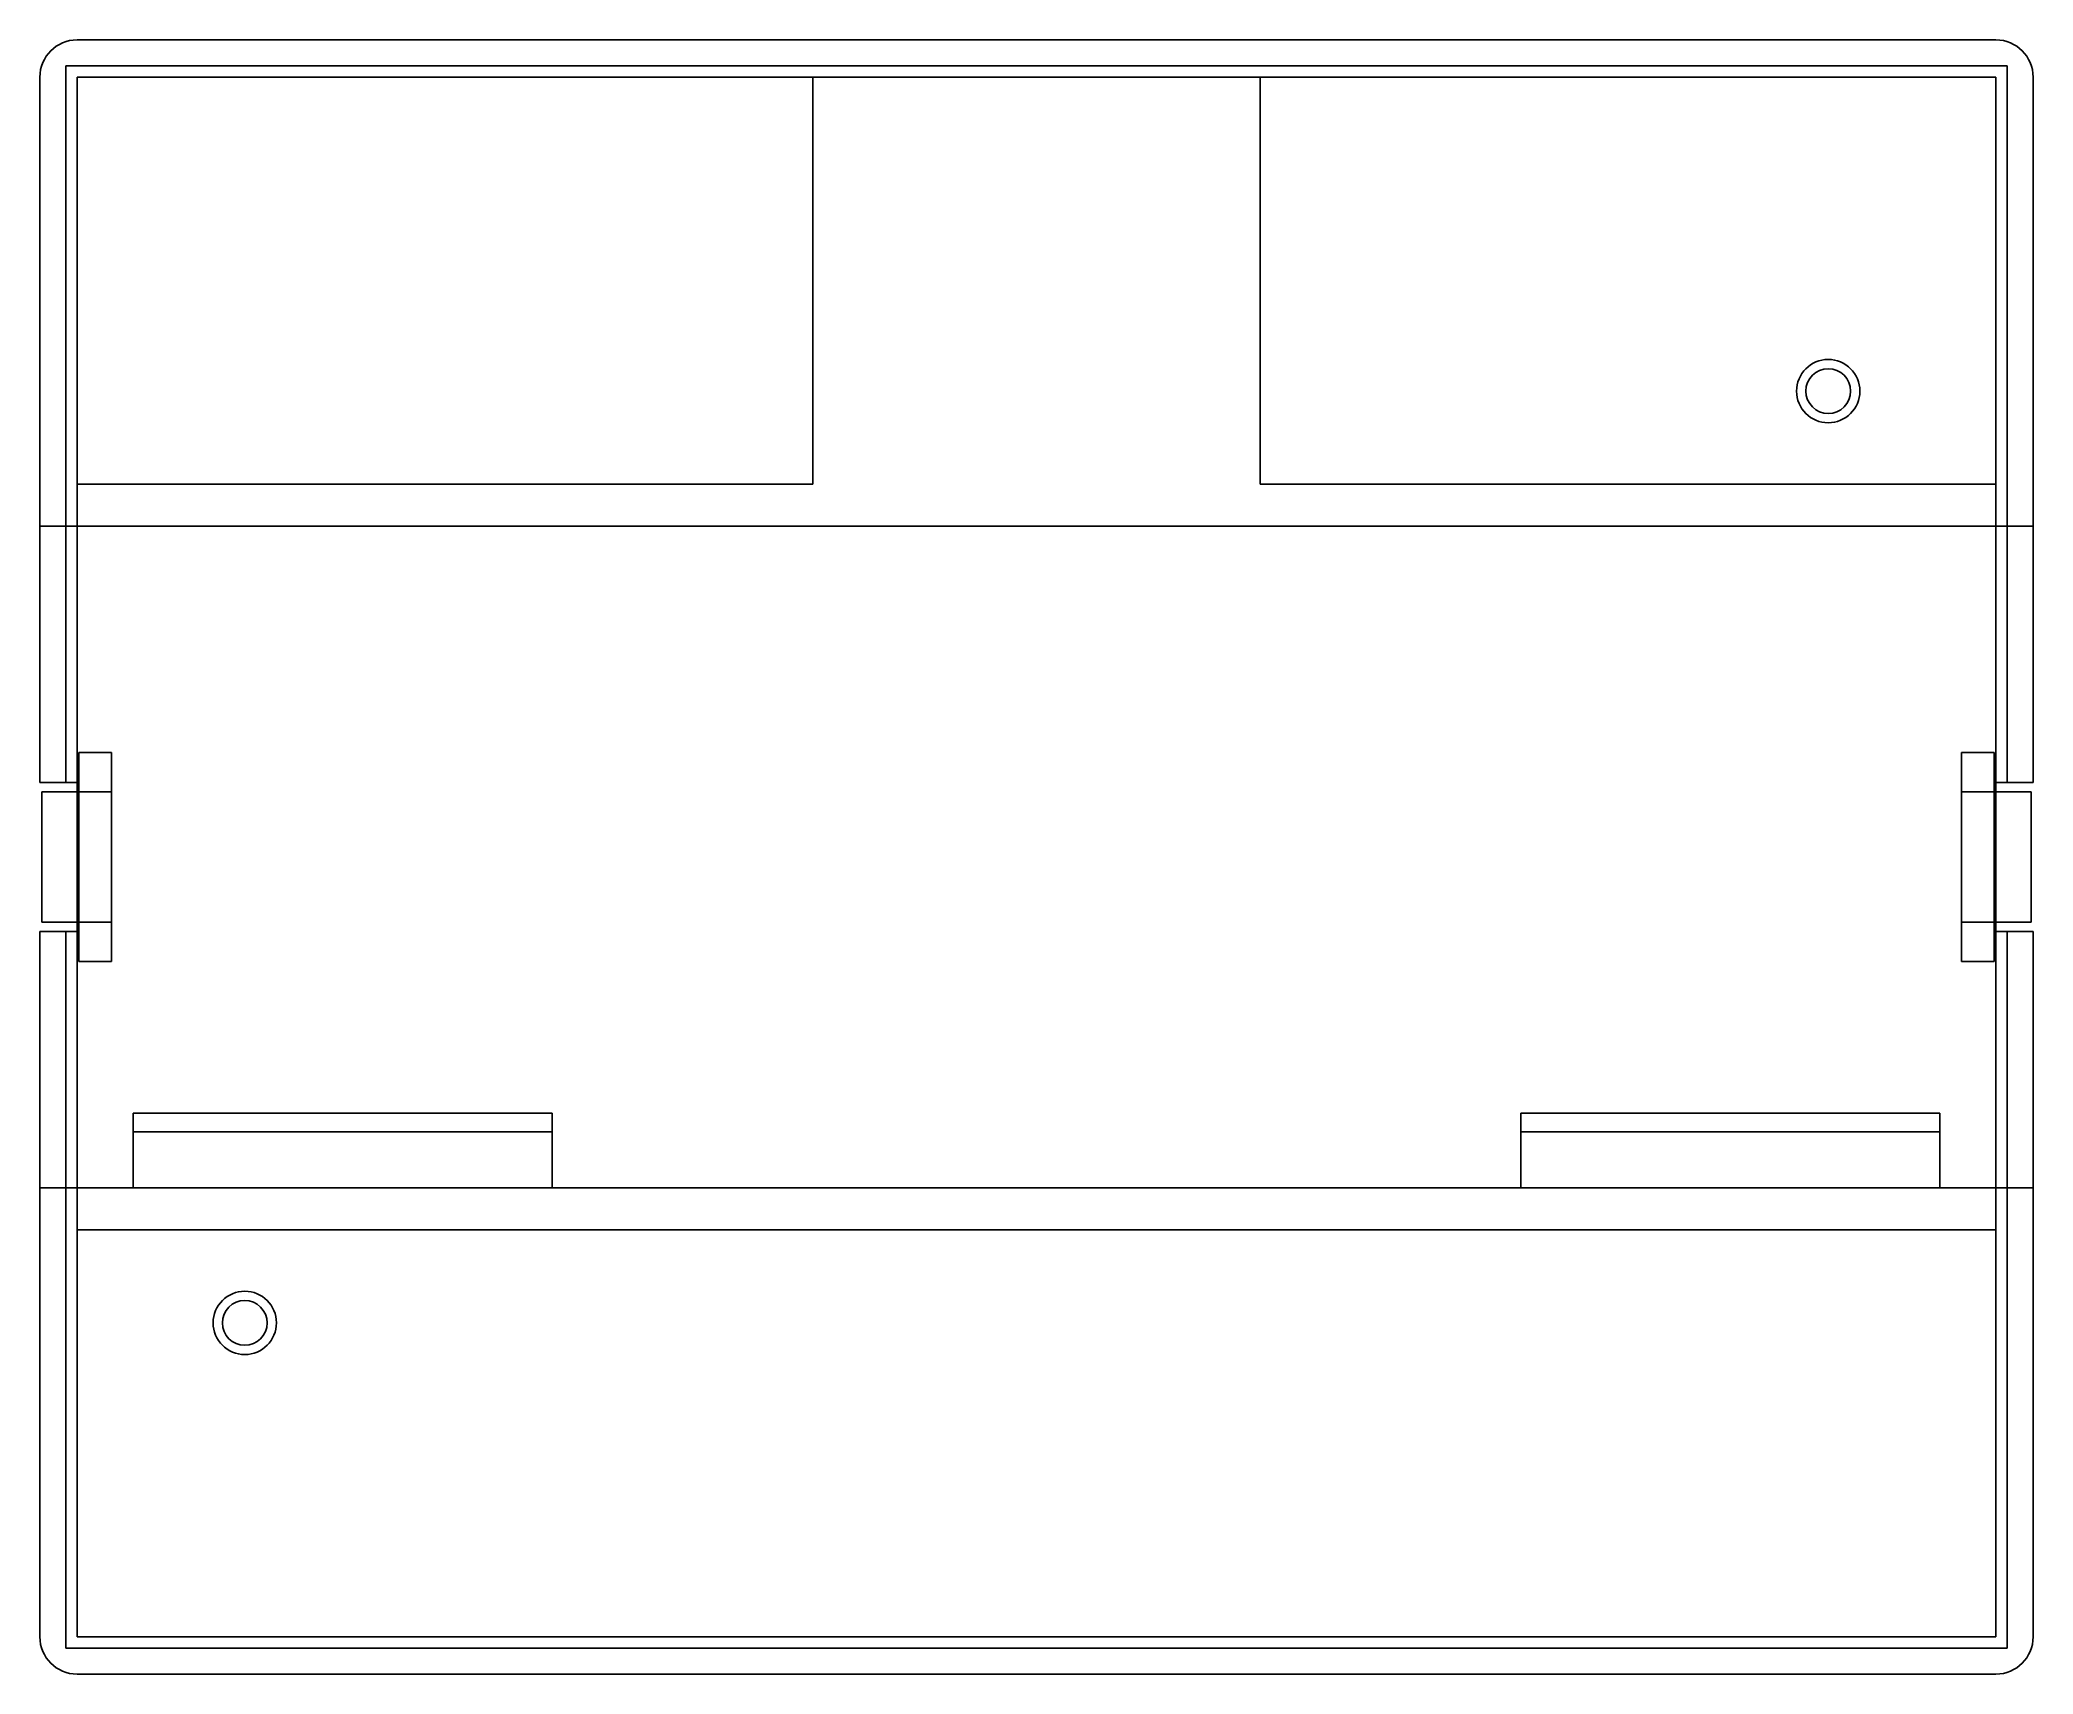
# Model space of a CAD drawing. Header units: millimetres. Extents: x -54 to 54, y -44 to 44.
import ezdxf

# ---------------------------------------------------------------- set-up
doc = ezdxf.new("R2010")
doc.units = ezdxf.units.MM
doc.layers.add('Body001', color=7, linetype='CONTINUOUS')

msp = doc.modelspace()

# ---------------------------------------------------------------- linework, layer by layer
at = {"layer": 'Body001'}
for p, q in [((51.5, 43.85, -0.1), (-51.5, 43.85, -0.1)), ((51.5, 43.85, -11.1), (-51.5, 43.85, -11.1)), ((-51.5, 43.85, -0.1), (-51.5, 43.85, -11.1)), ((51.5, 43.85, -11.1), (-51.5, 43.85, -11.1)), ((-51.5, 43.85, -0.1), (-51.5, 43.85, -11.1)), ((51.5, 43.85, -0.1), (-51.5, 43.85, -0.1)), ((51.5, 43.85, -11.1), (51.5, 43.85, -0.1)), ((51.5, 43.85, -11.1), (51.5, 43.85, -0.1)), ((-53.5, 41.85, -11.1), (-53.5, 17.75, -11.1)), ((-53.5, 41.85, -11.1), (-53.5, 41.85, -0.1)), ((-53.5, 41.85, -0.1), (-53.5, 4, -0.1)), ((-53.5, 41.85, -0.1), (-53.5, 4, -0.1)), ((-53.5, 41.85, -11.1), (-53.5, 17.75, -11.1)), ((-53.5, 41.85, -11.1), (-53.5, 41.85, -0.1)), ((-52.1, 42.45, 1.7), (-52.1, 4, 1.7)), ((52.1, 42.45, 1.7), (-52.1, 42.45, 1.7)), ((52.1, 42.45, -0.1), (-52.1, 42.45, -0.1)), ((-52.1, 42.45, -0.1), (-52.1, 4, -0.1)), ((-52.1, 42.45, 1.7), (-52.1, 4, 1.7)), ((-52.1, 42.45, -0.1), (-52.1, 4, -0.1)), ((-52.1, 42.45, 1.7), (-52.1, 42.45, -0.1)), ((-52.1, 42.45, 1.7), (-52.1, 42.45, -0.1)), ((52.1, 42.45, 1.7), (-52.1, 42.45, 1.7)), ((52.1, 42.45, -0.1), (-52.1, 42.45, -0.1)), ((-51.5, 41.85, -6.2), (-51.5, 4, -6.2)), ((51.5, 41.85, -6.2), (-51.5, 41.85, -6.2)), ((51.5, 41.85, 1.7), (-51.5, 41.85, 1.7)), ((-51.5, 41.85, 1.7), (-51.5, 4, 1.7)), ((-51.5, 20, -11.1), (-51.5, 41.85, -11.1)), ((-51.5, 41.85, -11.1), (-12, 41.85, -11.1)), ((-51.5, 41.85, 1.7), (-51.5, 41.85, -6.2)), ((-51.5, 41.85, -6.2), (-51.5, 4, -6.2)), ((-51.5, 41.85, 1.7), (-51.5, 4, 1.7)), ((51.5, 41.85, 1.7), (-51.5, 41.85, 1.7)), ((-51.5, 41.85, 1.7), (-51.5, 41.85, -6.2)), ((51.5, 41.85, -6.2), (-51.5, 41.85, -6.2)), ((-51.5, 20, -7.6), (-51.5, 41.85, -7.6)), ((-51.5, 41.85, -7.6), (-51.5, 41.85, -11.1)), ((-51.5, 20, -11.1), (-51.5, 41.85, -11.1)), ((-51.5, 41.85, -7.6), (-12, 41.85, -7.6)), ((-51.5, 41.85, -11.1), (-12, 41.85, -11.1)), ((-51.5, 41.85, -7.6), (-51.5, 41.85, -11.1)), ((-51.5, 41.85, -7.6), (-12, 41.85, -7.6)), ((-51.5, 20, -7.6), (-51.5, 41.85, -7.6)), ((-12, 41.85, -11.1), (-12, 20, -11.1)), ((-12, 41.85, -7.6), (-12, 41.85, -11.1)), ((-12, 41.85, -7.6), (-12, 20, -7.6)), ((-12, 41.85, -11.1), (-12, 20, -11.1)), ((-12, 41.85, -7.6), (-12, 41.85, -11.1)), ((-12, 41.85, -7.6), (-12, 20, -7.6)), ((51.5, 41.85, -11.1), (12, 41.85, -11.1)), ((12, 41.85, -11.1), (12, 20, -11.1)), ((51.5, 41.85, -7.6), (12, 41.85, -7.6)), ((12, 41.85, -7.6), (12, 41.85, -11.1)), ((51.5, 41.85, -11.1), (12, 41.85, -11.1)), ((12, 41.85, -7.6), (12, 20, -7.6)), ((12, 41.85, -11.1), (12, 20, -11.1)), ((12, 41.85, -7.6), (12, 41.85, -11.1)), ((51.5, 41.85, -7.6), (12, 41.85, -7.6)), ((12, 41.85, -7.6), (12, 20, -7.6)), ((51.5, 4, -6.2), (51.5, 41.85, -6.2)), ((51.5, 4, -6.2), (51.5, 41.85, -6.2)), ((51.5, 41.85, 1.7), (51.5, 41.85, -6.2)), ((51.5, 4, 1.7), (51.5, 41.85, 1.7)), ((51.5, 4, 1.7), (51.5, 41.85, 1.7)), ((51.5, 20, -11.1), (51.5, 41.85, -11.1)), ((51.5, 41.85, 1.7), (51.5, 41.85, -6.2)), ((51.5, 41.85, -7.6), (51.5, 41.85, -11.1)), ((51.5, 20, -7.6), (51.5, 41.85, -7.6)), ((51.5, 41.85, -7.6), (51.5, 41.85, -11.1)), ((51.5, 20, -11.1), (51.5, 41.85, -11.1)), ((51.5, 20, -7.6), (51.5, 41.85, -7.6)), ((52.1, 4, 1.7), (52.1, 42.45, 1.7)), ((52.1, 4, 1.7), (52.1, 42.45, 1.7)), ((52.1, 42.45, 1.7), (52.1, 42.45, -0.1)), ((52.1, 4, -0.1), (52.1, 42.45, -0.1)), ((52.1, 4, -0.1), (52.1, 42.45, -0.1)), ((52.1, 42.45, 1.7), (52.1, 42.45, -0.1)), ((53.5, 4, -0.1), (53.5, 41.85, -0.1)), ((53.5, 41.85, -0.1), (53.5, 41.85, -11.1)), ((53.5, 17.75, -11.1), (53.5, 41.85, -11.1)), ((53.5, 4, -0.1), (53.5, 41.85, -0.1)), ((53.5, 41.85, -0.1), (53.5, 41.85, -11.1)), ((53.5, 17.75, -11.1), (53.5, 41.85, -11.1)), ((43.7, 25, -6.2), (43.7, 25)), ((43.7, 25, -6.2), (43.7, 25)), ((44.2, 25, -6.2), (44.2, 25)), ((44.2, 25, -6.2), (44.2, 25)), ((-12, 20, -11.1), (-51.5, 20, -11.1)), ((-51.5, 20, -7.6), (-51.5, 20, -11.1)), ((-12, 20, -7.6), (-51.5, 20, -7.6)), ((-51.5, 20, -7.6), (-51.5, 20, -11.1)), ((-12, 20, -11.1), (-51.5, 20, -11.1)), ((-12, 20, -7.6), (-51.5, 20, -7.6)), ((-12, 20, -7.6), (-12, 20, -11.1)), ((-12, 20, -7.6), (-12, 20, -11.1)), ((12, 20, -11.1), (51.5, 20, -11.1)), ((12, 20, -7.6), (12, 20, -11.1)), ((12, 20, -7.6), (51.5, 20, -7.6)), ((12, 20, -11.1), (51.5, 20, -11.1)), ((12, 20, -7.6), (12, 20, -11.1)), ((12, 20, -7.6), (51.5, 20, -7.6)), ((51.5, 20, -7.6), (51.5, 20, -11.1)), ((51.5, 20, -7.6), (51.5, 20, -11.1)), ((-53.5, 17.75, -8.1), (-53.5, 17.75, -11.1)), ((-53.5, 17.75, -11.1), (53.5, 17.75, -11.1)), ((-53.5, 17.75, -8.1), (53.5, 17.75, -8.1)), ((-53.5, 4, -8.1), (-53.5, 17.75, -8.1)), ((-53.5, 17.75, -8.1), (-53.5, 17.75, -11.1)), ((-53.5, 17.75, -11.1), (53.5, 17.75, -11.1)), ((-53.5, 4, -8.1), (-53.5, 17.75, -8.1)), ((-53.5, 17.75, -8.1), (53.5, 17.75, -8.1)), ((53.5, 17.75, -11.1), (53.5, 17.75, -8.1)), ((53.5, 17.75, -8.1), (53.5, 4, -8.1)), ((53.5, 17.75, -11.1), (53.5, 17.75, -8.1)), ((53.5, 17.75, -8.1), (53.5, 4, -8.1)), ((-51.4, 5.6, -6.2), (-49.65, 5.6, -6.2)), ((-51.4, -5.6, -6.2), (-51.4, 5.6, -6.2)), ((-51.4, 5.6, -6.2), (-49.65, 5.6, -6.2)), ((-49.65, 5.6, -1.2), (-51.4, 5.6, -1.2)), ((-51.4, 5.6, -6.2), (-51.4, 5.6, -1.2)), ((-51.4, -5.6, -6.2), (-51.4, 5.6, -6.2)), ((-51.4, 5.6, -6.2), (-51.4, 5.6, -1.2)), ((-51.4, 5.6, -1.2), (-51.4, 3.5, -1.2)), ((-49.65, 5.6, -1.2), (-51.4, 5.6, -1.2)), ((-51.4, 5.6, -1.2), (-51.4, 3.5, -1.2)), ((-49.65, 5.6, -6.2), (-49.65, -5.6, -6.2)), ((-49.65, 5.6, -6.2), (-49.65, -5.6, -6.2)), ((-49.65, 3.5, -1.2), (-49.65, 5.6, -1.2)), ((-49.65, 5.6, -6.2), (-49.65, 5.6, -1.2)), ((-49.65, 5.6, -6.2), (-49.65, 5.6, -1.2)), ((-49.65, 3.5, -1.2), (-49.65, 5.6, -1.2)), ((51.4, 5.6, -6.2), (49.65, 5.6, -6.2)), ((49.65, 5.6, -6.2), (49.65, -5.6, -6.2)), ((51.4, 5.6, -6.2), (49.65, 5.6, -6.2)), ((49.65, 5.6, -6.2), (49.65, 5.6, -1.2)), ((49.65, 5.6, -1.2), (51.4, 5.6, -1.2)), ((49.65, 5.6, -6.2), (49.65, -5.6, -6.2)), ((49.65, 3.5, -1.2), (49.65, 5.6, -1.2)), ((49.65, 5.6, -6.2), (49.65, 5.6, -1.2)), ((49.65, 5.6, -1.2), (51.4, 5.6, -1.2)), ((49.65, 3.5, -1.2), (49.65, 5.6, -1.2)), ((51.4, -5.6, -6.2), (51.4, 5.6, -6.2)), ((51.4, -5.6, -6.2), (51.4, 5.6, -6.2)), ((51.4, 5.6, -6.2), (51.4, 5.6, -1.2)), ((51.4, 5.6, -1.2), (51.4, 3.5, -1.2)), ((51.4, 5.6, -6.2), (51.4, 5.6, -1.2)), ((51.4, 5.6, -1.2), (51.4, 3.5, -1.2)), ((-53.5, 4, -8.1), (-53.5, 4, -0.1)), ((-53.5, 4, -8.1), (-53.5, 4, -0.1)), ((-53.5, 4, -0.1), (-52.1, 4, -0.1)), ((-51.5, 4, -8.1), (-53.5, 4, -8.1)), ((-53.5, 4, -0.1), (-52.1, 4, -0.1)), ((-51.5, 4, -8.1), (-53.5, 4, -8.1)), ((-51.4, 3.5, 4.3), (-53.4, 3.5, 4.3)), ((-53.4, 3.5, 4.3), (-53.4, 3.5, 4.8)), ((-53.4, 3.5, 4.8), (-51.4, 3.5, 6.8)), ((-51.4, 3.5, 4.3), (-53.4, 3.5, 4.3)), ((-53.4, -3.5, 4.3), (-53.4, 3.5, 4.3)), ((-53.4, 3.5, 4.8), (-51.4, 3.5, 6.8)), ((-53.4, 3.5, 4.8), (-53.4, -3.5, 4.8)), ((-53.4, 3.5, 4.8), (-53.4, -3.5, 4.8)), ((-53.4, 3.5, 4.3), (-53.4, 3.5, 4.8)), ((-53.4, -3.5, 4.3), (-53.4, 3.5, 4.3)), ((-52.1, 4, -0.1), (-52.1, 4, 1.7)), ((-52.1, 4, 1.7), (-51.5, 4, 1.7)), ((-52.1, 4, 1.7), (-51.5, 4, 1.7)), ((-52.1, 4, -0.1), (-52.1, 4, 1.7)), ((-51.5, 4, -6.2), (-51.5, 4, 1.7)), ((-51.5, 4, -8.1), (-51.5, 4, -6.2)), ((-51.5, 4, -8.1), (-51.5, 4, -6.2)), ((-51.5, 4, -6.2), (-51.5, -4, -6.2)), ((-51.5, -4, -8.1), (-51.5, 4, -8.1)), ((-51.5, 4, -6.2), (-51.5, -4, -6.2)), ((-51.5, 4, -6.2), (-51.5, 4, 1.7)), ((-51.5, -4, -8.1), (-51.5, 4, -8.1)), ((-51.4, 3.5, 4.3), (-51.4, 3.5, -1.2)), ((-51.4, -3.5, 4.3), (-51.4, 3.5, 4.3)), ((-51.4, 3.5, 6.8), (-49.65, 3.5, 6.8)), ((-51.4, -3.5, 6.8), (-51.4, 3.5, 6.8)), ((-51.4, 3.5, 4.3), (-51.4, 3.5, -1.2)), ((-51.4, 3.5, 6.8), (-49.65, 3.5, 6.8)), ((-51.4, 3.5, -1.2), (-49.65, 3.5, -1.2)), ((-51.4, 3.5, -1.2), (-49.65, 3.5, -1.2)), ((-51.4, -3.5, 4.3), (-51.4, 3.5, 4.3)), ((-51.4, -3.5, 6.8), (-51.4, 3.5, 6.8)), ((-49.65, 3.5, 6.8), (-49.65, -3.5, 6.8)), ((-49.65, 3.5, 6.8), (-49.65, 3.5, -1.2)), ((-49.65, 3.5, 6.8), (-49.65, -3.5, 6.8)), ((-49.65, 3.5, 6.8), (-49.65, 3.5, -1.2)), ((49.65, 3.5, 6.8), (49.65, -3.5, 6.8)), ((49.65, 3.5, 6.8), (49.65, 3.5, -1.2)), ((51.4, 3.5, -1.2), (49.65, 3.5, -1.2)), ((51.4, 3.5, 6.8), (49.65, 3.5, 6.8)), ((49.65, 3.5, 6.8), (49.65, 3.5, -1.2)), ((51.4, 3.5, -1.2), (49.65, 3.5, -1.2)), ((49.65, 3.5, 6.8), (49.65, -3.5, 6.8)), ((51.4, 3.5, 6.8), (49.65, 3.5, 6.8)), ((51.4, 3.5, 4.3), (51.4, 3.5, -1.2)), ((51.4, -3.5, 4.3), (51.4, 3.5, 4.3)), ((53.4, 3.5, 4.8), (51.4, 3.5, 6.8)), ((51.4, 3.5, 4.3), (53.4, 3.5, 4.3)), ((51.4, 3.5, 4.3), (51.4, 3.5, -1.2)), ((51.4, 3.5, 4.3), (53.4, 3.5, 4.3)), ((51.4, -3.5, 4.3), (51.4, 3.5, 4.3)), ((51.4, 3.5, 6.8), (51.4, -3.5, 6.8)), ((53.4, 3.5, 4.8), (51.4, 3.5, 6.8)), ((51.4, 3.5, 6.8), (51.4, -3.5, 6.8)), ((51.5, -4, -6.2), (51.5, 4, -6.2)), ((51.5, 4, -6.2), (51.5, 4, -8.1)), ((51.5, 4, -8.1), (51.5, -4, -8.1)), ((53.5, 4, -8.1), (51.5, 4, -8.1)), ((51.5, 4, -6.2), (51.5, 4, -8.1)), ((51.5, 4, -6.2), (51.5, 4, 1.7)), ((52.1, 4, 1.7), (51.5, 4, 1.7)), ((51.5, -4, -6.2), (51.5, 4, -6.2)), ((51.5, 4, -6.2), (51.5, 4, 1.7)), ((52.1, 4, 1.7), (51.5, 4, 1.7)), ((53.5, 4, -8.1), (51.5, 4, -8.1)), ((51.5, 4, -8.1), (51.5, -4, -8.1)), ((52.1, 4, -0.1), (52.1, 4, 1.7)), ((53.5, 4, -0.1), (52.1, 4, -0.1)), ((52.1, 4, -0.1), (52.1, 4, 1.7)), ((53.5, 4, -0.1), (52.1, 4, -0.1)), ((53.4, 3.5, 4.3), (53.4, 3.5, 4.8)), ((53.4, -3.5, 4.3), (53.4, 3.5, 4.3)), ((53.4, 3.5, 4.8), (53.4, -3.5, 4.8)), ((53.4, 3.5, 4.3), (53.4, 3.5, 4.8)), ((53.4, 3.5, 4.8), (53.4, -3.5, 4.8)), ((53.4, -3.5, 4.3), (53.4, 3.5, 4.3)), ((53.5, 4, -0.1), (53.5, 4, -8.1)), ((53.5, 4, -0.1), (53.5, 4, -8.1)), ((-53.5, -4, -0.1), (-53.5, -41.85, -0.1)), ((-53.5, -17.75, -8.1), (-53.5, -4, -8.1)), ((-53.5, -4, -0.1), (-53.5, -4, -8.1)), ((-53.5, -4, -0.1), (-53.5, -41.85, -0.1)), ((-52.1, -4, -0.1), (-53.5, -4, -0.1)), ((-52.1, -4, -0.1), (-53.5, -4, -0.1)), ((-53.5, -4, -0.1), (-53.5, -4, -8.1)), ((-53.5, -4, -8.1), (-51.5, -4, -8.1)), ((-53.5, -17.75, -8.1), (-53.5, -4, -8.1)), ((-53.5, -4, -8.1), (-51.5, -4, -8.1)), ((-53.4, -3.5, 4.8), (-51.4, -3.5, 6.8)), ((-53.4, -3.5, 4.8), (-53.4, -3.5, 4.3)), ((-51.4, -3.5, 4.3), (-53.4, -3.5, 4.3)), ((-51.4, -3.5, 4.3), (-53.4, -3.5, 4.3)), ((-53.4, -3.5, 4.8), (-51.4, -3.5, 6.8)), ((-53.4, -3.5, 4.8), (-53.4, -3.5, 4.3)), ((-52.1, -4, -0.1), (-52.1, -42.45, -0.1)), ((-52.1, -4, 1.7), (-51.5, -4, 1.7)), ((-52.1, -4, 1.7), (-52.1, -4, -0.1)), ((-52.1, -4, 1.7), (-52.1, -42.45, 1.7)), ((-52.1, -4, -0.1), (-52.1, -42.45, -0.1)), ((-52.1, -4, 1.7), (-52.1, -4, -0.1)), ((-52.1, -4, 1.7), (-51.5, -4, 1.7)), ((-52.1, -4, 1.7), (-52.1, -42.45, 1.7)), ((-51.5, -4, -6.2), (-51.5, -4, -8.1)), ((-51.5, -4, 1.7), (-51.5, -4, -6.2)), ((-51.5, -4, -6.2), (-51.5, -4, -8.1)), ((-51.5, -4, 1.7), (-51.5, -4, -6.2)), ((-51.5, -4, -6.2), (-51.5, -41.85, -6.2)), ((-51.5, -4, 1.7), (-51.5, -41.85, 1.7)), ((-51.5, -4, 1.7), (-51.5, -41.85, 1.7)), ((-51.5, -4, -6.2), (-51.5, -41.85, -6.2)), ((-51.4, -3.5, 4.3), (-51.4, -3.5, -1.2)), ((-51.4, -5.6, -1.2), (-51.4, -3.5, -1.2)), ((-51.4, -5.6, -1.2), (-51.4, -3.5, -1.2)), ((-51.4, -3.5, -1.2), (-49.65, -3.5, -1.2)), ((-51.4, -3.5, 4.3), (-51.4, -3.5, -1.2)), ((-51.4, -3.5, -1.2), (-49.65, -3.5, -1.2)), ((-51.4, -3.5, 6.8), (-49.65, -3.5, 6.8)), ((-51.4, -3.5, 6.8), (-49.65, -3.5, 6.8)), ((-49.65, -3.5, -1.2), (-49.65, -5.6, -1.2)), ((-49.65, -3.5, 6.8), (-49.65, -3.5, -1.2)), ((-49.65, -3.5, -1.2), (-49.65, -5.6, -1.2)), ((-49.65, -3.5, 6.8), (-49.65, -3.5, -1.2)), ((49.65, -3.5, -1.2), (49.65, -5.6, -1.2)), ((49.65, -3.5, 6.8), (49.65, -3.5, -1.2)), ((49.65, -3.5, 6.8), (51.4, -3.5, 6.8)), ((49.65, -3.5, 6.8), (49.65, -3.5, -1.2)), ((51.4, -3.5, -1.2), (49.65, -3.5, -1.2)), ((51.4, -3.5, -1.2), (49.65, -3.5, -1.2)), ((49.65, -3.5, -1.2), (49.65, -5.6, -1.2)), ((49.65, -3.5, 6.8), (51.4, -3.5, 6.8)), ((51.4, -3.5, 4.3), (51.4, -3.5, -1.2)), ((51.4, -5.6, -1.2), (51.4, -3.5, -1.2)), ((51.4, -3.5, 4.3), (53.4, -3.5, 4.3)), ((53.4, -3.5, 4.8), (51.4, -3.5, 6.8)), ((51.4, -3.5, 4.3), (53.4, -3.5, 4.3)), ((51.4, -3.5, 4.3), (51.4, -3.5, -1.2)), ((51.4, -5.6, -1.2), (51.4, -3.5, -1.2)), ((53.4, -3.5, 4.8), (51.4, -3.5, 6.8)), ((52.1, -4, 1.7), (51.5, -4, 1.7)), ((51.5, -4, 1.7), (51.5, -4, -6.2)), ((51.5, -4, -6.2), (51.5, -4, -8.1)), ((51.5, -4, -8.1), (53.5, -4, -8.1)), ((51.5, -4, -6.2), (51.5, -4, -8.1)), ((51.5, -41.85, 1.7), (51.5, -4, 1.7)), ((52.1, -4, 1.7), (51.5, -4, 1.7)), ((51.5, -41.85, -6.2), (51.5, -4, -6.2)), ((51.5, -4, 1.7), (51.5, -4, -6.2)), ((51.5, -41.85, 1.7), (51.5, -4, 1.7)), ((51.5, -41.85, -6.2), (51.5, -4, -6.2)), ((51.5, -4, -8.1), (53.5, -4, -8.1)), ((52.1, -42.45, -0.1), (52.1, -4, -0.1)), ((52.1, -4, -0.1), (53.5, -4, -0.1)), ((52.1, -4, -0.1), (53.5, -4, -0.1)), ((52.1, -4, 1.7), (52.1, -4, -0.1)), ((52.1, -42.45, 1.7), (52.1, -4, 1.7)), ((52.1, -4, 1.7), (52.1, -4, -0.1)), ((52.1, -42.45, -0.1), (52.1, -4, -0.1)), ((52.1, -42.45, 1.7), (52.1, -4, 1.7)), ((53.4, -3.5, 4.8), (53.4, -3.5, 4.3)), ((53.4, -3.5, 4.8), (53.4, -3.5, 4.3)), ((53.5, -4, -0.1), (53.5, -4, -8.1)), ((53.5, -4, -8.1), (53.5, -17.75, -8.1)), ((53.5, -41.85, -0.1), (53.5, -4, -0.1)), ((53.5, -41.85, -0.1), (53.5, -4, -0.1)), ((53.5, -4, -0.1), (53.5, -4, -8.1)), ((53.5, -4, -8.1), (53.5, -17.75, -8.1)), ((-49.65, -5.6, -6.2), (-51.4, -5.6, -6.2)), ((-49.65, -5.6, -6.2), (-51.4, -5.6, -6.2)), ((-51.4, -5.6, -6.2), (-51.4, -5.6, -1.2)), ((-49.65, -5.6, -1.2), (-51.4, -5.6, -1.2)), ((-51.4, -5.6, -6.2), (-51.4, -5.6, -1.2)), ((-49.65, -5.6, -1.2), (-51.4, -5.6, -1.2)), ((-49.65, -5.6, -6.2), (-49.65, -5.6, -1.2)), ((-49.65, -5.6, -6.2), (-49.65, -5.6, -1.2)), ((49.65, -5.6, -6.2), (51.4, -5.6, -6.2)), ((49.65, -5.6, -6.2), (51.4, -5.6, -6.2)), ((49.65, -5.6, -1.2), (51.4, -5.6, -1.2)), ((49.65, -5.6, -6.2), (49.65, -5.6, -1.2)), ((49.65, -5.6, -6.2), (49.65, -5.6, -1.2)), ((49.65, -5.6, -1.2), (51.4, -5.6, -1.2)), ((51.4, -5.6, -6.2), (51.4, -5.6, -1.2)), ((51.4, -5.6, -6.2), (51.4, -5.6, -1.2)), ((-48.5, -13.75, -10.3), (-48.5, -14.75, -9.3)), ((-48.5, -13.75, -10.3), (-26, -13.75, -10.3)), ((-48.5, -13.75, -10.3), (-26, -13.75, -10.3)), ((-48.5, -13.75, -11.1), (-26, -13.75, -11.1)), ((-48.5, -13.75, -10.3), (-48.5, -13.75, -11.1)), ((-48.5, -17.75, -11.1), (-48.5, -13.75, -11.1)), ((-48.5, -13.75, -10.3), (-48.5, -13.75, -11.1)), ((-48.5, -13.75, -10.3), (-48.5, -14.75, -9.3)), ((-48.5, -17.75, -11.1), (-48.5, -13.75, -11.1)), ((-48.5, -13.75, -11.1), (-26, -13.75, -11.1)), ((-26, -13.75, -10.3), (-26, -14.75, -9.3)), ((-26, -13.75, -11.1), (-26, -13.75, -10.3)), ((-26, -17.75, -11.1), (-26, -13.75, -11.1)), ((-26, -13.75, -10.3), (-26, -14.75, -9.3)), ((-26, -13.75, -11.1), (-26, -13.75, -10.3)), ((-26, -17.75, -11.1), (-26, -13.75, -11.1)), ((26, -13.75, -10.3), (26, -14.75, -9.3)), ((26, -13.75, -11.1), (26, -13.75, -10.3)), ((26, -17.75, -11.1), (26, -13.75, -11.1)), ((48.5, -13.75, -10.3), (26, -13.75, -10.3)), ((26, -13.75, -10.3), (26, -14.75, -9.3)), ((48.5, -13.75, -10.3), (26, -13.75, -10.3)), ((48.5, -13.75, -11.1), (26, -13.75, -11.1)), ((26, -13.75, -11.1), (26, -13.75, -10.3)), ((26, -17.75, -11.1), (26, -13.75, -11.1)), ((48.5, -13.75, -11.1), (26, -13.75, -11.1)), ((48.5, -13.75, -10.3), (48.5, -14.75, -9.3)), ((48.5, -13.75, -10.3), (48.5, -13.75, -11.1)), ((48.5, -13.75, -10.3), (48.5, -13.75, -11.1)), ((48.5, -13.75, -10.3), (48.5, -14.75, -9.3)), ((48.5, -17.75, -11.1), (48.5, -13.75, -11.1)), ((48.5, -17.75, -11.1), (48.5, -13.75, -11.1)), ((-48.5, -17.75, -9.3), (-48.5, -14.75, -9.3)), ((-48.5, -14.75, -9.3), (-26, -14.75, -9.3)), ((-48.5, -14.75, -9.3), (-26, -14.75, -9.3)), ((-48.5, -17.75, -9.3), (-48.5, -14.75, -9.3)), ((-26, -14.75, -9.3), (-26, -17.75, -9.3)), ((-26, -14.75, -9.3), (-26, -17.75, -9.3)), ((26, -17.75, -9.3), (26, -14.75, -9.3)), ((48.5, -14.75, -9.3), (26, -14.75, -9.3)), ((26, -17.75, -9.3), (26, -14.75, -9.3)), ((48.5, -14.75, -9.3), (26, -14.75, -9.3)), ((48.5, -17.75, -9.3), (48.5, -14.75, -9.3)), ((48.5, -17.75, -9.3), (48.5, -14.75, -9.3)), ((-53.5, -17.75, -11.1), (-48.5, -17.75, -11.1)), ((-53.5, -17.75, -11.1), (-53.5, -17.75, -8.1)), ((-53.5, -17.75, -8.1), (53.5, -17.75, -8.1)), ((-53.5, -17.75, -11.1), (-53.5, -41.85, -11.1)), ((-53.5, -17.75, -11.1), (-53.5, -17.75, -8.1)), ((-53.5, -17.75, -11.1), (-53.5, -41.85, -11.1)), ((-53.5, -17.75, -11.1), (-48.5, -17.75, -11.1)), ((-53.5, -17.75, -8.1), (53.5, -17.75, -8.1)), ((-48.5, -17.75, -9.3), (-26, -17.75, -9.3)), ((-48.5, -17.75, -9.3), (-48.5, -17.75, -11.1)), ((-48.5, -17.75, -9.3), (-26, -17.75, -9.3)), ((-48.5, -17.75, -9.3), (-48.5, -17.75, -11.1)), ((-26, -17.75, -11.1), (-26, -17.75, -9.3)), ((-26, -17.75, -11.1), (26, -17.75, -11.1)), ((-26, -17.75, -11.1), (-26, -17.75, -9.3)), ((-26, -17.75, -11.1), (26, -17.75, -11.1)), ((48.5, -17.75, -9.3), (26, -17.75, -9.3)), ((26, -17.75, -11.1), (26, -17.75, -9.3)), ((26, -17.75, -11.1), (26, -17.75, -9.3)), ((48.5, -17.75, -9.3), (26, -17.75, -9.3)), ((48.5, -17.75, -11.1), (53.5, -17.75, -11.1)), ((48.5, -17.75, -9.3), (48.5, -17.75, -11.1)), ((48.5, -17.75, -9.3), (48.5, -17.75, -11.1)), ((48.5, -17.75, -11.1), (53.5, -17.75, -11.1)), ((53.5, -17.75, -8.1), (53.5, -17.75, -11.1)), ((53.5, -17.75, -8.1), (53.5, -17.75, -11.1)), ((53.5, -41.85, -11.1), (53.5, -17.75, -11.1)), ((53.5, -41.85, -11.1), (53.5, -17.75, -11.1)), ((-51.5, -20, -11.1), (51.5, -20, -11.1)), ((-51.5, -41.85, -11.1), (-51.5, -20, -11.1)), ((-51.5, -20, -7.6), (51.5, -20, -7.6)), ((-51.5, -20, -11.1), (51.5, -20, -11.1)), ((-51.5, -20, -7.6), (-51.5, -20, -11.1)), ((-51.5, -41.85, -7.6), (-51.5, -20, -7.6)), ((-51.5, -20, -7.6), (-51.5, -20, -11.1)), ((-51.5, -41.85, -11.1), (-51.5, -20, -11.1)), ((-51.5, -41.85, -7.6), (-51.5, -20, -7.6)), ((-51.5, -20, -7.6), (51.5, -20, -7.6)), ((51.5, -20, -11.1), (51.5, -41.85, -11.1)), ((51.5, -20, -7.6), (51.5, -41.85, -7.6)), ((51.5, -20, -11.1), (51.5, -41.85, -11.1)), ((51.5, -20, -7.6), (51.5, -20, -11.1)), ((51.5, -20, -7.6), (51.5, -20, -11.1)), ((51.5, -20, -7.6), (51.5, -41.85, -7.6)), ((-41.3, -25, -6.2), (-41.3, -25)), ((-41.3, -25, -6.2), (-41.3, -25)), ((-40.8, -25, -6.2), (-40.8, -25)), ((-40.8, -25, -6.2), (-40.8, -25)), ((-53.5, -41.85, -0.1), (-53.5, -41.85, -11.1)), ((-53.5, -41.85, -0.1), (-53.5, -41.85, -11.1)), ((-52.1, -42.45, -0.1), (52.1, -42.45, -0.1)), ((-52.1, -42.45, 1.7), (-52.1, -42.45, -0.1)), ((-52.1, -42.45, 1.7), (-52.1, -42.45, -0.1)), ((-52.1, -42.45, 1.7), (52.1, -42.45, 1.7)), ((-52.1, -42.45, -0.1), (52.1, -42.45, -0.1)), ((-52.1, -42.45, 1.7), (52.1, -42.45, 1.7)), ((-51.5, -41.85, 1.7), (-51.5, -41.85, -6.2)), ((-51.5, -41.85, 1.7), (51.5, -41.85, 1.7)), ((-51.5, -41.85, -6.2), (51.5, -41.85, -6.2)), ((-51.5, -41.85, 1.7), (51.5, -41.85, 1.7)), ((-51.5, -41.85, -6.2), (51.5, -41.85, -6.2)), ((-51.5, -41.85, 1.7), (-51.5, -41.85, -6.2)), ((51.5, -41.85, -11.1), (-51.5, -41.85, -11.1)), ((-51.5, -41.85, -7.6), (-51.5, -41.85, -11.1)), ((51.5, -41.85, -7.6), (-51.5, -41.85, -7.6)), ((-51.5, -41.85, -7.6), (-51.5, -41.85, -11.1)), ((51.5, -41.85, -11.1), (-51.5, -41.85, -11.1)), ((51.5, -41.85, -7.6), (-51.5, -41.85, -7.6)), ((51.5, -41.85, -6.2), (51.5, -41.85, 1.7)), ((51.5, -41.85, -6.2), (51.5, -41.85, 1.7)), ((51.5, -41.85, -7.6), (51.5, -41.85, -11.1)), ((51.5, -41.85, -7.6), (51.5, -41.85, -11.1)), ((52.1, -42.45, 1.7), (52.1, -42.45, -0.1)), ((52.1, -42.45, 1.7), (52.1, -42.45, -0.1)), ((53.5, -41.85, -11.1), (53.5, -41.85, -0.1)), ((53.5, -41.85, -11.1), (53.5, -41.85, -0.1)), ((-51.5, -43.85, -11.1), (-51.5, -43.85, -0.1)), ((-51.5, -43.85, -11.1), (-51.5, -43.85, -0.1)), ((-51.5, -43.85, -11.1), (51.5, -43.85, -11.1)), ((-51.5, -43.85, -0.1), (51.5, -43.85, -0.1)), ((-51.5, -43.85, -0.1), (51.5, -43.85, -0.1)), ((-51.5, -43.85, -11.1), (51.5, -43.85, -11.1)), ((51.5, -43.85, -0.1), (51.5, -43.85, -11.1)), ((51.5, -43.85, -0.1), (51.5, -43.85, -11.1))]:
    msp.add_line(p, q, dxfattribs=at)
for centre, radius in [((42.5, 25, -6.2), 1.7), ((42.5, 25, -6.2), 1.7), ((42.5, 25), 1.7), ((42.5, 25), 1.7), ((42.5, 25), 1.2), ((42.5, 25, -6.2), 1.2), ((42.5, 25), 1.2), ((42.5, 25, -6.2), 1.2), ((-42.5, -25, -6.2), 1.7), ((-42.5, -25, -6.2), 1.7), ((-42.5, -25), 1.7), ((-42.5, -25), 1.7), ((-42.5, -25), 1.2), ((-42.5, -25, -6.2), 1.2), ((-42.5, -25), 1.2), ((-42.5, -25, -6.2), 1.2)]:
    msp.add_circle(centre, radius, dxfattribs=at)
for centre, start, end in [((-51.5, 41.85, -0.1), 90, 180), ((-51.5, 41.85, -11.1), 90, 180), ((-51.5, 41.85, -11.1), 90, 180), ((-51.5, 41.85, -0.1), 90, 180), ((51.5, 41.85, -0.1), 0, 90), ((51.5, 41.85, -0.1), 0, 90), ((51.5, 41.85, -11.1), 0, 90), ((51.5, 41.85, -11.1), 0, 90), ((-51.5, -41.85, -0.1), 180, -90), ((-51.5, -41.85, -11.1), 180, -90), ((-51.5, -41.85, -0.1), 180, -90), ((-51.5, -41.85, -11.1), 180, -90), ((51.5, -41.85, -11.1), -90, 0), ((51.5, -41.85, -0.1), -90, 0), ((51.5, -41.85, -0.1), -90, 0), ((51.5, -41.85, -11.1), -90, 0)]:
    msp.add_arc(centre, 2, start, end, dxfattribs=at)

doc.saveas('drawing.dxf')
